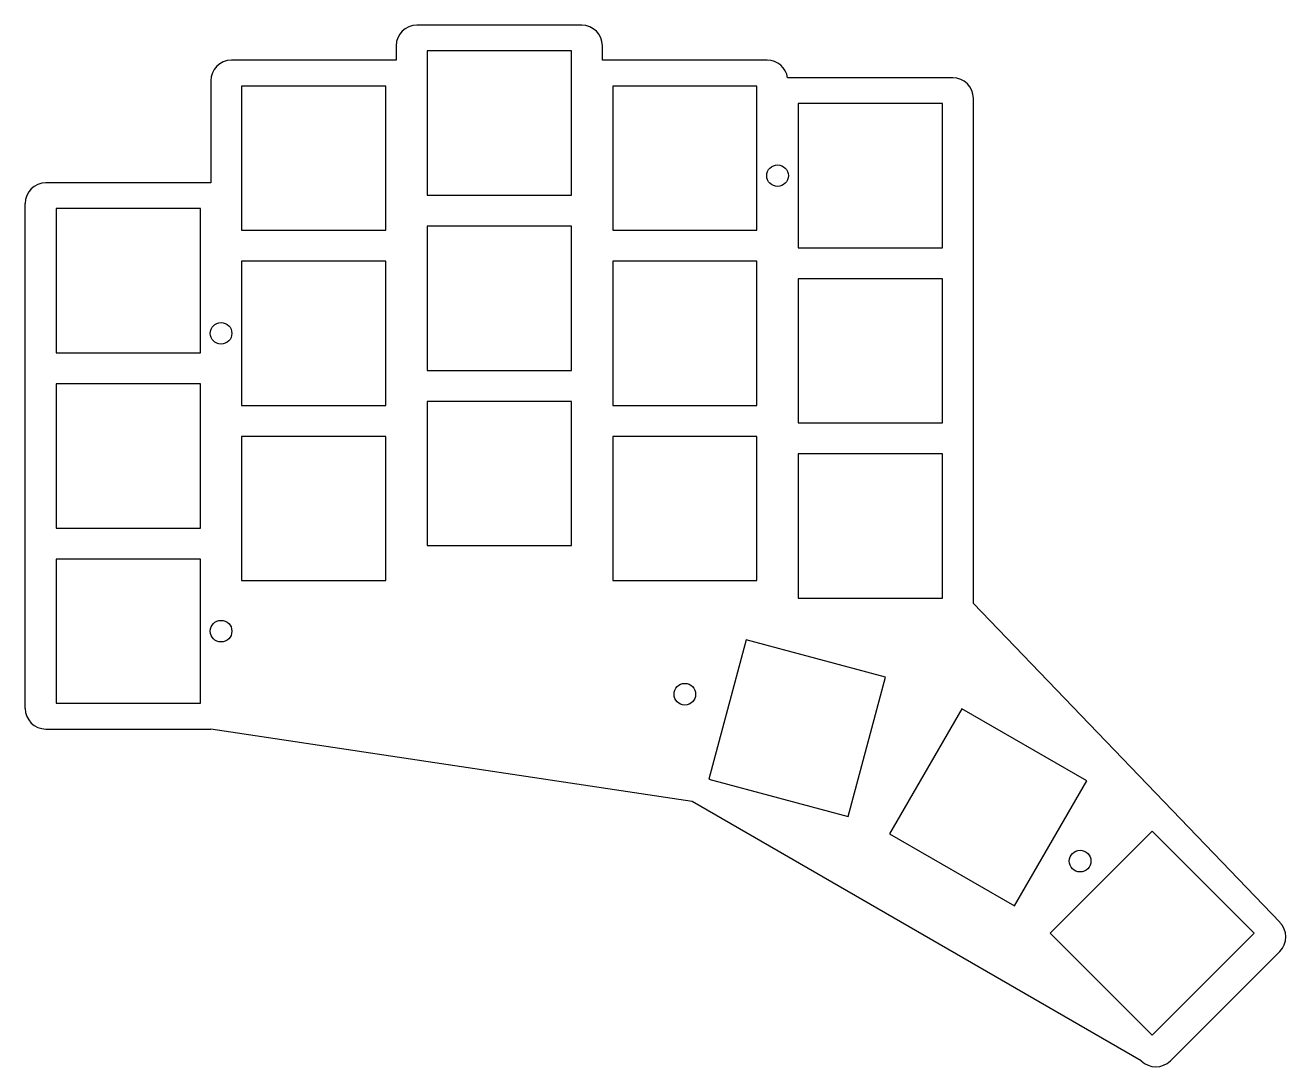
# Model space of a CAD drawing. Header units: millimetres. Extents: x 8 to 130, y -42 to 59.
import ezdxf

# ---------------------------------------------------------------- set-up
doc = ezdxf.new("R2010")
doc.units = ezdxf.units.MM

msp = doc.modelspace()

# ---------------------------------------------------------------- linework, layer by layer
for p, q in [((62, 58.8), (46, 58.8)), ((44, 56.8), (44, 55.4)), ((61, 56.3), (47, 56.3)), ((47, 56.3), (47, 42.3)), ((61, 42.3), (61, 56.3)), ((64, 55.4), (64, 56.8)), ((44, 55.4), (28, 55.4)), ((80, 55.4), (64, 55.4)), ((26, 53.4), (26, 43.5)), ((43, 52.9), (29, 52.9)), ((29, 52.9), (29, 38.9)), ((43, 38.9), (43, 52.9)), ((79, 52.9), (65, 52.9)), ((65, 52.9), (65, 38.9)), ((79, 38.9), (79, 52.9)), ((98, 53.7), (82, 53.7)), ((100, 2.7), (100, 51.7)), ((97, 51.2), (83, 51.2)), ((83, 51.2), (83, 37.2)), ((97, 37.2), (97, 51.2)), ((26, 43.5), (10, 43.5)), ((47, 42.3), (61, 42.3)), ((8, -7.5), (8, 41.5)), ((25, 41), (11, 41)), ((11, 41), (11, 27)), ((25, 27), (25, 41)), ((61, 39.3), (47, 39.3)), ((47, 39.3), (47, 25.3)), ((61, 25.3), (61, 39.3)), ((29, 38.9), (43, 38.9)), ((65, 38.9), (79, 38.9)), ((83, 37.2), (97, 37.2)), ((43, 35.9), (29, 35.9)), ((29, 35.9), (29, 21.9)), ((43, 21.9), (43, 35.9)), ((79, 35.9), (65, 35.9)), ((65, 35.9), (65, 21.9)), ((79, 21.9), (79, 35.9)), ((97, 34.2), (83, 34.2)), ((83, 34.2), (83, 20.2)), ((97, 20.2), (97, 34.2)), ((11, 27), (25, 27)), ((47, 25.3), (61, 25.3)), ((25, 24), (11, 24)), ((11, 24), (11, 10)), ((25, 10), (25, 24)), ((61, 22.3), (47, 22.3)), ((47, 22.3), (47, 8.3)), ((61, 8.3), (61, 22.3)), ((29, 21.9), (43, 21.9)), ((65, 21.9), (79, 21.9)), ((83, 20.2), (97, 20.2)), ((43, 18.9), (29, 18.9)), ((29, 18.9), (29, 4.9)), ((43, 4.9), (43, 18.9)), ((79, 18.9), (65, 18.9)), ((65, 18.9), (65, 4.9)), ((79, 4.9), (79, 18.9)), ((97, 17.2), (83, 17.2)), ((83, 17.2), (83, 3.2)), ((97, 3.2), (97, 17.2)), ((11, 10), (25, 10)), ((47, 8.3), (61, 8.3)), ((25, 7), (11, 7)), ((11, 7), (11, -7)), ((25, -7), (25, 7)), ((29, 4.9), (43, 4.9)), ((65, 4.9), (79, 4.9)), ((83, 3.2), (97, 3.2)), ((100, 2.7), (129.72, -28.25)), ((77.94, -0.85), (74.32, -14.37)), ((91.47, -4.47), (77.94, -0.85)), ((87.84, -17.99), (91.47, -4.47)), ((11, -7), (25, -7)), ((98.87, -7.54), (91.87, -19.66)), ((110.99, -14.54), (98.87, -7.54)), ((10, -9.5), (26, -9.5)), ((72.71, -16.52), (26, -9.5)), ((74.32, -14.37), (87.84, -17.99)), ((103.99, -26.66), (110.99, -14.54)), ((116.29, -41.69), (72.71, -16.52)), ((117.35, -19.41), (107.45, -29.31)), ((127.25, -29.31), (117.35, -19.41)), ((91.87, -19.66), (103.99, -26.66)), ((107.45, -29.31), (117.35, -39.21)), ((117.35, -39.21), (127.25, -29.31)), ((119.12, -41.69), (129.72, -31.08))]:
    msp.add_line(p, q)
for centre in [(81, 44.2), (27, 28.9), (27, 0), (72, -6.12), (110.35, -22.31)]:
    msp.add_circle(centre, 1.05)
for centre, start, end in [((46, 56.8), 90, 180), ((62, 56.8), 0, 90), ((28, 53.4), 90, 180), ((80, 53.4), 8.6232, 90), ((82, 51.7), 90, 90.6477), ((98, 51.7), 0, 90), ((10, 41.5), 90, 180), ((10, -7.5), 180, 270), ((128.31, -29.67), 315, 45), ((117.7, -40.27), 225, 315)]:
    msp.add_arc(centre, 2, start, end)

doc.saveas('drawing.dxf')
